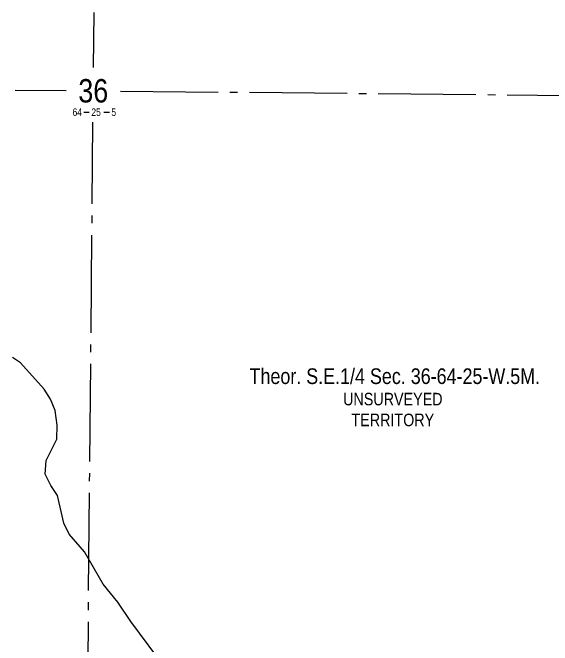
# Model space of a CAD drawing. Extents: x 454192 to 460119, y 6044068 to 6049303.
# Drawn here: x 458279 to 458970, y 6047697 to 6048507 of the extents above; entities that cross this region are included whole.
import ezdxf
from ezdxf.enums import TextEntityAlignment as Align

# ---------------------------------------------------------------- set-up
doc = ezdxf.new("R2010")
doc.units = 0
doc.header["$LTSCALE"] = 5
doc.linetypes.add('foc-QUARTERLINE', pattern=[33, 25, -3, 2, -3])
for name, color, linetype in [('10', 1, 'Continuous'), ('9', 3, 'Continuous'), ('C-SYMBOL', 7, 'Continuous'), ('L-QSEC', 8, 'foc-QUARTERLINE'), ('L-SECLBL', 7, 'Continuous'), ('L-UNS-T', 3, 'Continuous'), ('T-WATER', 160, 'Continuous')]:
    doc.layers.add(name, color=color, linetype=linetype)
doc.styles.add('175L', font='ARIALN.TTF', dxfattribs={"height": 20})
doc.styles.add('80L', font='ARIALN.TTF', dxfattribs={"height": 10})
doc.styles.add('SIMPLEX', font='ARIALN.TTF')

# ---------------------------------------------------------------- blocks, each defined once
blk = doc.blocks.new('L-SECLBL')
at = {"layer": '9', "color": 7}
for p, q in [((-5.08, -27.83), (-12.29, -27.83)), ((20.7, -27.83), (13.5, -27.83))]:
    blk.add_line(p, q, dxfattribs=at)
at = {"layer": '10', "color": 2, "style": 'SIMPLEX'}
blk.add_attdef('SEC', text='', height=30, dxfattribs=at).set_placement((0, 0), align=Align.MIDDLE)
at = {"layer": '10', "color": 5, "style": '80L'}
blk.add_attdef('TWP', text='', height=9.5, dxfattribs=at).set_placement((-14.43, -27.37), align=Align.MIDDLE_RIGHT)
blk.add_attdef('RGE', text='', height=9.5, dxfattribs=at).set_placement((3.62, -27.37), align=Align.MIDDLE_CENTER)
blk.add_attdef('MER', text='', height=9.5, dxfattribs=at).set_placement((23.17, -27.37), align=Align.MIDDLE_LEFT)

msp = doc.modelspace()

# ---------------------------------------------------------------- linework, layer by layer
at = {"layer": 'L-QSEC'}
for p, q in [((458382.474, 6048437.159), (458383.122, 6048507.156)), ((458374.746, 6047602.618), (458381.826, 6048367.162))]:
    msp.add_line(p, q, dxfattribs=at)
at = {"layer": 'L-QSEC', "flags": 128}
for points in [[(458282.201, 6048408.142), (458347.606, 6048407.5)], [(458416.885, 6048406.82), (459186.912, 6048399.263)]]:
    msp.add_lwpolyline(points, dxfattribs=at)
at = {"layer": 'T-WATER', "flags": 128}
msp.add_lwpolyline([(458475.746, 6047666.505), (458430.211, 6047727.869), (458413.506, 6047752.781), (458394.661, 6047775.855), (458370.849, 6047816.98), (458351.35, 6047839.904), (458344.456, 6047854.02), (458336.601, 6047889.372), (458327.969, 6047902.027), (458320.756, 6047916.549), (458321.838, 6047933.851), (458335.679, 6047961.469), (458336.197, 6047979.227), (458333.293, 6047998.211), (458327.286, 6048012.668), (458319.194, 6048025.348), (458289.172, 6048058.856), (458279.033, 6048065.979)], dxfattribs=at)

# ---------------------------------------------------------------- block references
at = {"layer": 'L-SECLBL', "color": 3}
msp.add_blockref('L-SECLBL', (458382.196, 6048407.16), dxfattribs=at).add_auto_attribs({'SEC': '36', 'TWP': '64', 'RGE': '25', 'MER': '5'})

# ---------------------------------------------------------------- texts
at = {"layer": 'C-SYMBOL', "color": 3, "style": '175L'}
msp.add_text('Theor. S.E.1/4 Sec. 36-64-25-W.5M.', height=20, dxfattribs=at).set_placement((458768.022, 6048025.907), align=Align.BOTTOM_CENTER)
at = {"layer": 'L-UNS-T', "color": 3, "insert": (458765.48, 6047999.166), "char_height": 16, "attachment_point": 5, "style": '80L'}
msp.add_mtext_dynamic_manual_height_columns('UNSURVEYED TERRITORY', width=126.41375, gutter_width=47.5, heights=[0], dxfattribs=at)

doc.saveas('drawing.dxf')
